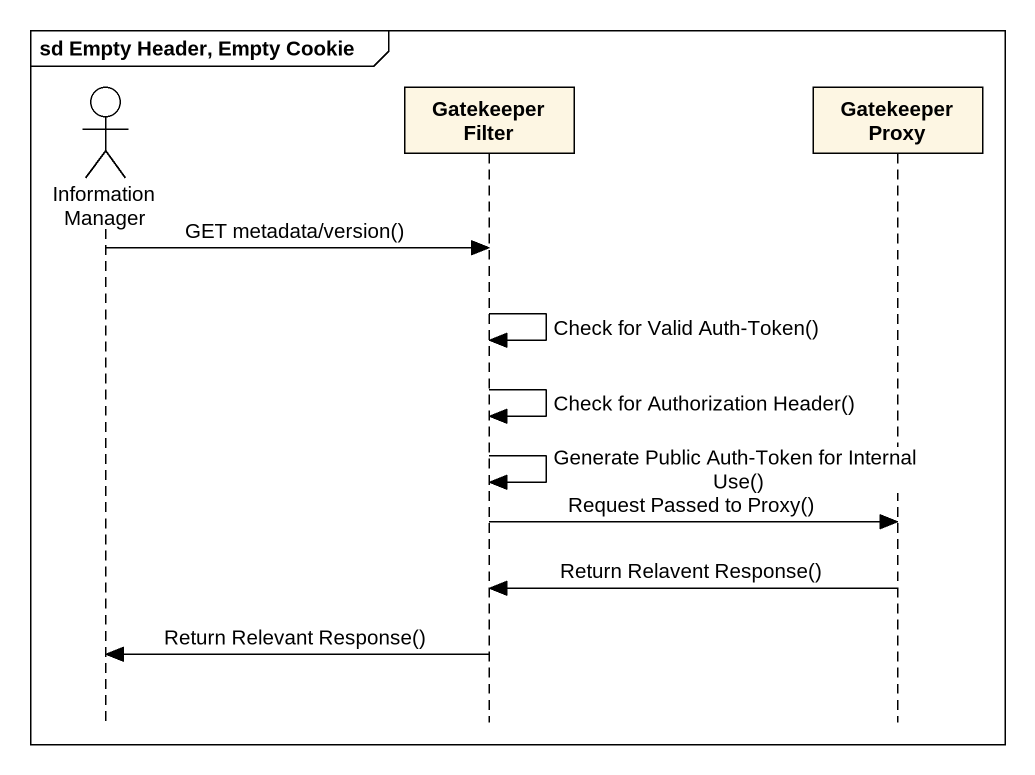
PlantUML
@startuml
mainframe sd Empty Header, Empty Cookie
hide footbox
actor "Information Manager" as Information_Manager
participant "Gatekeeper Filter" as Gatekeeper_Filter
participant "Gatekeeper Proxy" as Gatekeeper_Proxy

Information_Manager -> Gatekeeper_Filter : GET metadata/version()
Gatekeeper_Filter -> Gatekeeper_Filter : Check for Valid Auth-Token()
Gatekeeper_Filter -> Gatekeeper_Filter : Check for Authorization Header()
Gatekeeper_Filter -> Gatekeeper_Filter : Generate Public Auth-Token for Internal Use()
Gatekeeper_Filter -> Gatekeeper_Proxy : Request Passed to Proxy()
Gatekeeper_Proxy -> Gatekeeper_Filter : Return Relavent Response()
Gatekeeper_Filter -> Information_Manager : Return Relevant Response()
@enduml
